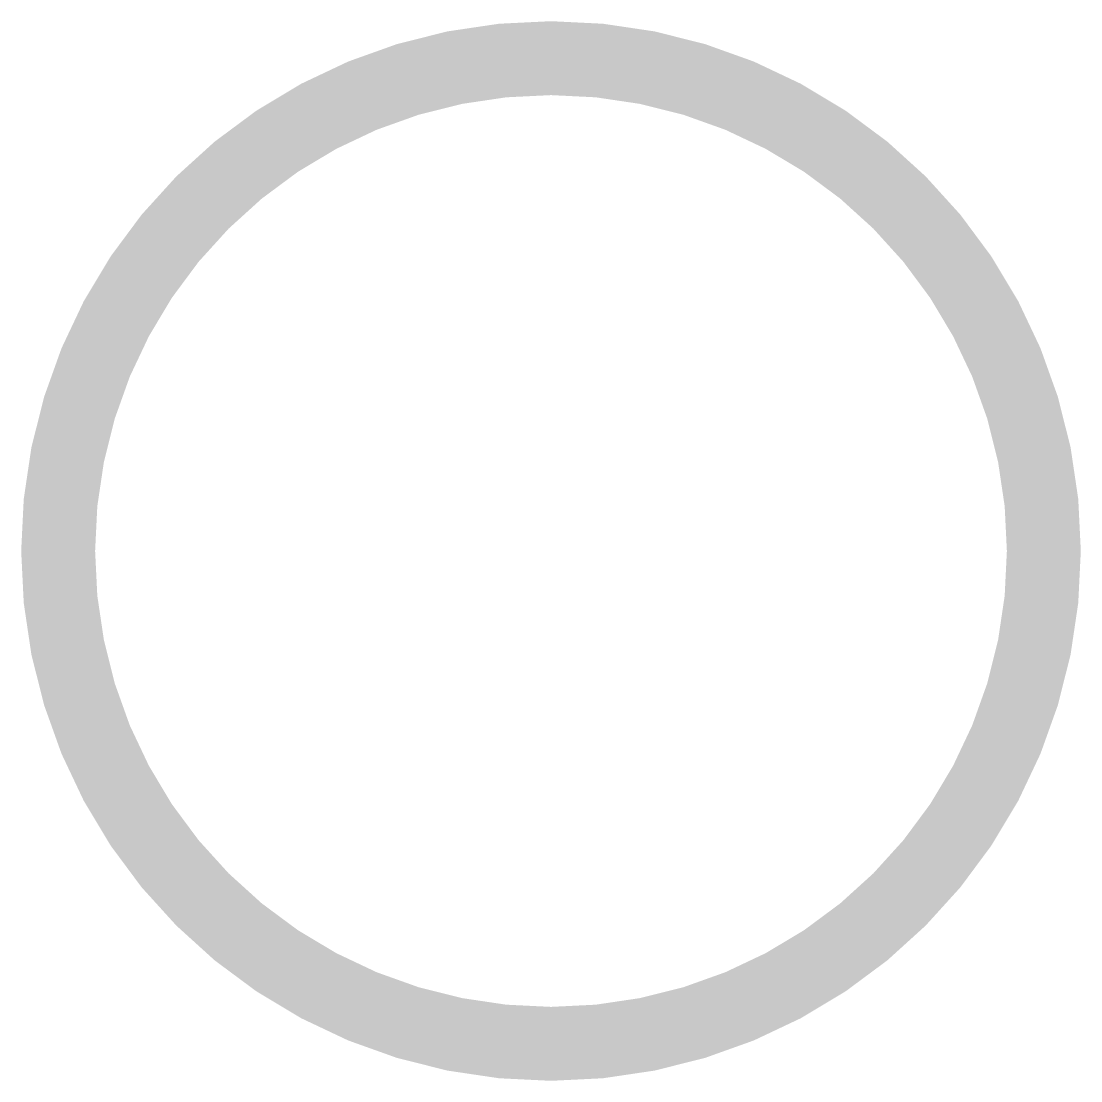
# Model space of a CAD drawing. Extents: x -0.15 to 4.15, y -0.15 to 4.15.
import ezdxf

# ---------------------------------------------------------------- set-up
doc = ezdxf.new("R2010")
doc.units = 0
doc.header["$MEASUREMENT"] = 0
doc.layers.get('0').update_dxf_attribs({"linetype": 'CONTINUOUS'})

msp = doc.modelspace()

# ---------------------------------------------------------------- linework, layer by layer
at = {"const_width": 0.3}
msp.add_lwpolyline([(2, 0, 1), (2, 4, 1), (2, 0, 1)], format="xyb", dxfattribs=at)

doc.saveas('drawing.dxf')
